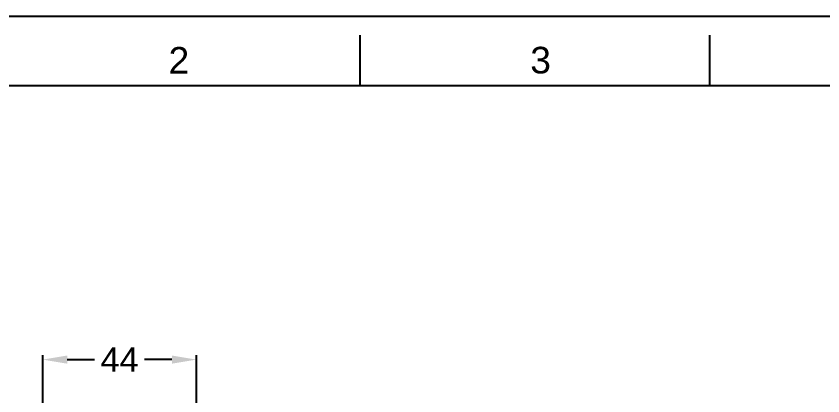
# Model space of a CAD drawing. Header units: millimetres. Extents: x 3724 to 4565, y 1133 to 1727.
# Drawn here: x 3846 to 4077, y 1618.6 to 1727.4 of the extents above; entities that cross this region are included whole.
import ezdxf

# ---------------------------------------------------------------- set-up
doc = ezdxf.new("R2010")
doc.units = ezdxf.units.MM
doc.layers.add('DIM', color=3, linetype='Continuous')
doc.layers.add('FORM', color=7, linetype='Continuous')
doc.styles.get("Standard").update_dxf_attribs({"font": 'arial.ttf'})
doc.dimstyles.new('사본 ISO-25', dxfattribs={"dimtxt": 7, "dimasz": 7, "dimexe": 1.25, "dimexo": 0.625, "dimtad": 1, "dimtih": 1, "dimtoh": 1, "dimdec": 1, "dimdsep": 46, "dimtxsty": 'Standard', "dimcen": 2.5, "dimclrd": 3, "dimclre": 3, "dimclrt": 4, "dimadec": 0, "dimazin": 0, "dimtfac": 1, "dimtdec": 1, "dimtmove": 0, "dimatfit": 3, "dimfxl": 1, "dimarcsym": 0})

# ---------------------------------------------------------------- blocks, each defined once
blk = doc.blocks.new('*D13')
at = {"layer": 'Defpoints', "color": 0, "transparency": 16777216}
for p in [(3897.63, 1628.95), (3853.63, 1574.22), (3897.63, 1574.22)]:
    blk.add_point(p, dxfattribs=at)
at = {"layer": 'DIM', "color": 3, "lineweight": -2, "transparency": 16777216}
for p, q in [((3853.63, 1574.84), (3853.63, 1630.2)), ((3860.63, 1628.95), (3868.49, 1628.95)), ((3890.63, 1628.95), (3882.77, 1628.95)), ((3897.63, 1574.84), (3897.63, 1630.2))]:
    blk.add_line(p, q, dxfattribs=at)
at = {"layer": 'DIM', "color": 3, "transparency": 16777216}
for points in [[(3860.63, 1630.12), (3860.63, 1627.79), (3853.63, 1628.95)], [(3890.63, 1630.12), (3890.63, 1627.79), (3897.63, 1628.95)]]:
    blk.add_solid(points, dxfattribs=at)
at = {"layer": 'DIM', "color": 4, "transparency": 16777216, "insert": (3875.63, 1628.95), "char_height": 7, "attachment_point": 5}
blk.add_mtext('44', dxfattribs=at)

msp = doc.modelspace()

# ---------------------------------------------------------------- linework, layer by layer
at = {"layer": 'FORM', "color": 7, "linetype": 'Continuous'}
for p, q in [((3724.23, 1727.42), (4565.23, 1727.42)), ((3944.49, 1707.4), (3944.49, 1721.95)), ((4044.61, 1707.4), (4044.61, 1721.95)), ((4545.21, 1707.4), (3744.26, 1707.4))]:
    msp.add_line(p, q, dxfattribs=at)

# ---------------------------------------------------------------- texts
at = {"layer": 'FORM', "char_height": 7.63, "attachment_point": 5}
for s, insert in [('2', (3892.62, 1714.75)), ('3', (3996.18, 1714.75))]:
    msp.add_mtext_dynamic_manual_height_columns(s, width=50.0595, gutter_width=12.51, heights=[0], dxfattribs=dict(at, insert=insert))

# ---------------------------------------------------------------- dimensions: what is measured, and where the dimension line sits
at = {"layer": 'DIM'}
dim = msp.add_linear_dim(base=(3897.63, 1628.95), p1=(3853.63, 1574.22), p2=(3897.63, 1574.22), dimstyle='사본 ISO-25', override={"dimgap": 2, "dimtad": 0}, dxfattribs=at)
dim.commit()
dim.dimension.update_dxf_attribs({"geometry": '*D13', "text_midpoint": (3875.63, 1628.95)})

doc.saveas('drawing.dxf')
